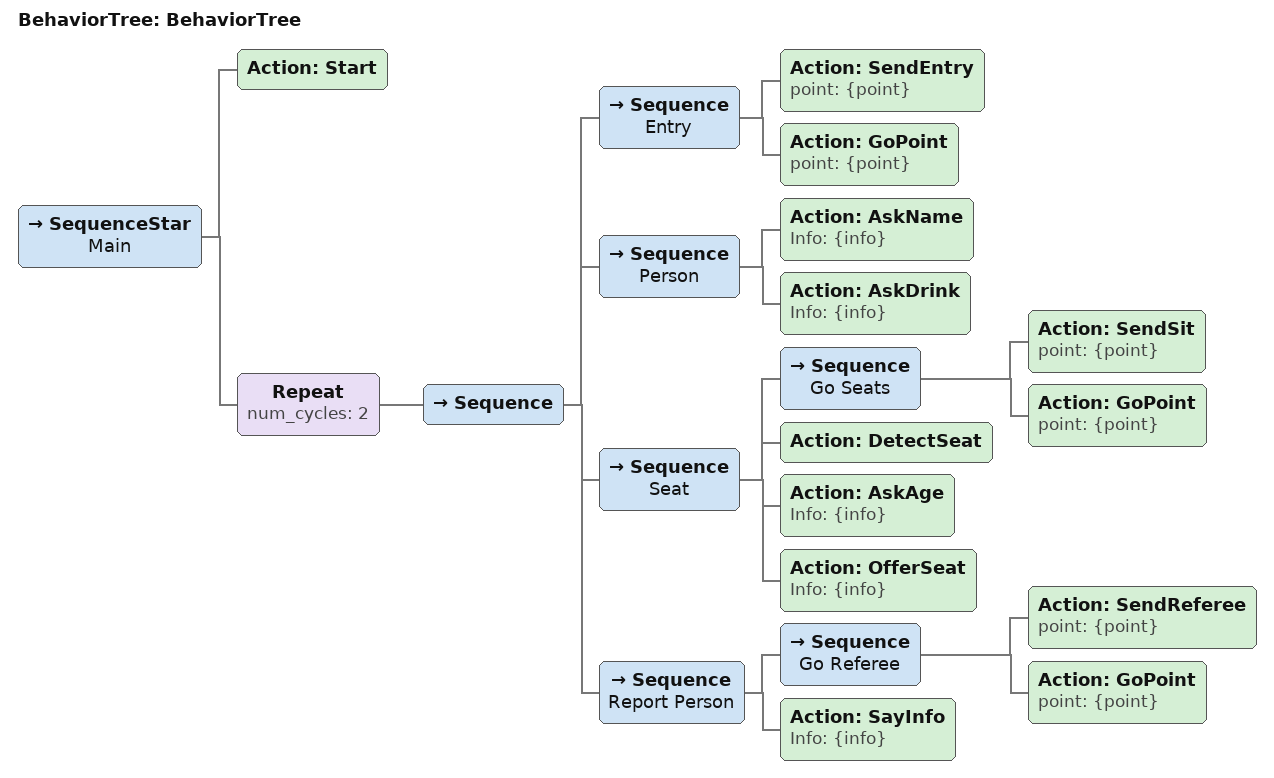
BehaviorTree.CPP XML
<?xml version="1.0"?>
<root main_tree_to_execute="BehaviorTree">
    <BehaviorTree ID="BehaviorTree">
        <SequenceStar name="Main">
            <Action ID="Start"/>
            <Repeat num_cycles="2">
                <Sequence>
                    <Sequence name="Entry">
                        <Action ID="SendEntry" point="{point}"/>
                        <Action ID="GoPoint" point="{point}"/>
                    </Sequence>
                    <Sequence name="Person">
                        <Action ID="AskName" Info="{info}"/>
                        <Action ID="AskDrink" Info="{info}"/>
                    </Sequence>
                    <Sequence name="Seat">
                        <Sequence name="Go Seats">
                            <Action ID="SendSit" point="{point}"/>
                            <Action ID="GoPoint" point="{point}"/>
                        </Sequence>
                        <Action ID="DetectSeat"/>
                        <Action ID="AskAge" Info="{info}"/>
                        <Action ID="OfferSeat" Info="{info}"/>
                    </Sequence>
                    <Sequence name="Report Person">
                        <Sequence name="Go Referee">
                            <Action ID="SendReferee" point="{point}"/>
                            <Action ID="GoPoint" point="{point}"/>
                        </Sequence>
                        <Action ID="SayInfo" Info="{info}"/>
                    </Sequence>
                </Sequence>
            </Repeat>
        </SequenceStar>
    </BehaviorTree>
</root>
